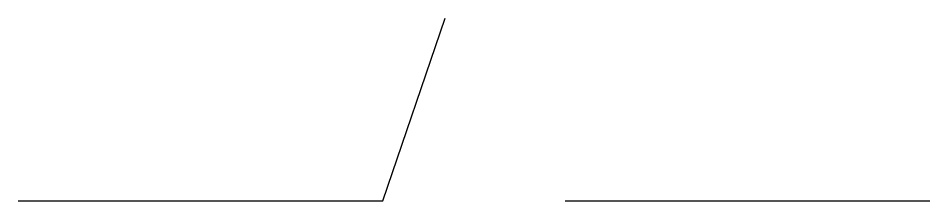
# Model space of a CAD drawing. Header units: millimetres. Extents: x 0 to 2500, y 0 to 500.
import ezdxf

# ---------------------------------------------------------------- set-up
doc = ezdxf.new("R2010")
doc.units = ezdxf.units.MM

msp = doc.modelspace()

# ---------------------------------------------------------------- linework, layer by layer
for p, q in [((1000, 0), (1171.2, 500)), ((0, 0), (1000, 0)), ((1500, 0), (2500, 0))]:
    msp.add_line(p, q)

doc.saveas('drawing.dxf')
